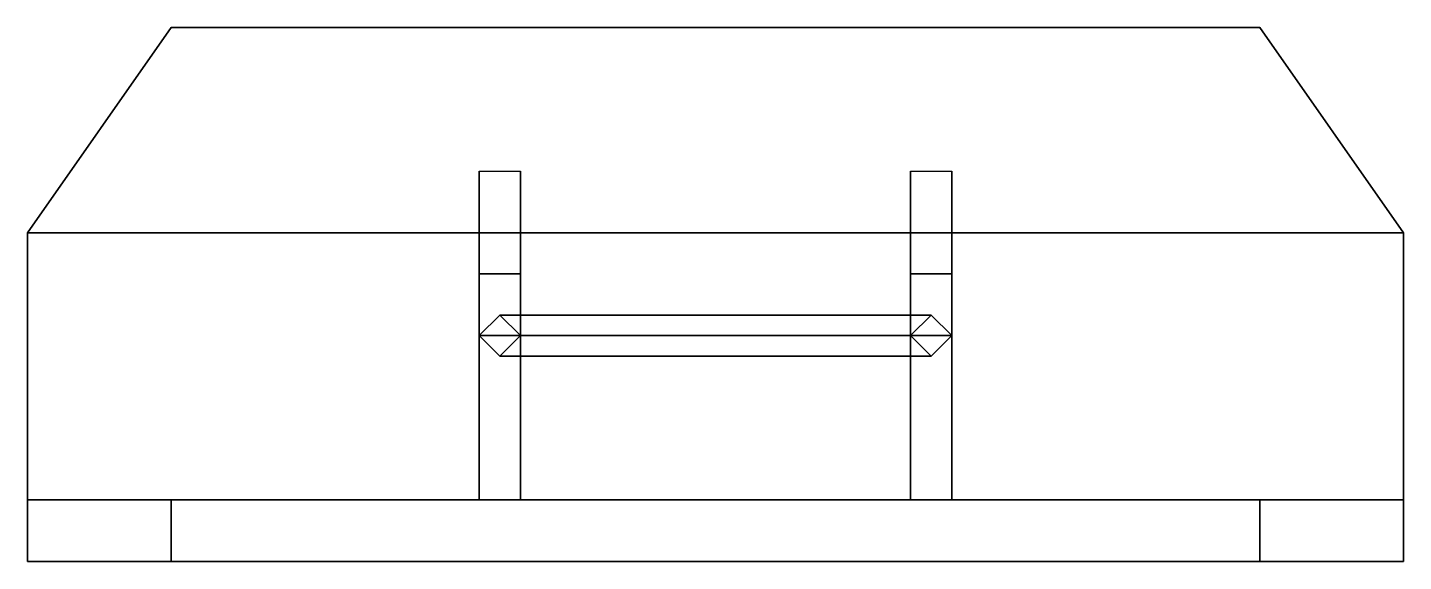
# Model space of a CAD drawing. Extents: x -0.335 to 0.335, y -0.03 to 0.23.
import ezdxf

# ---------------------------------------------------------------- set-up
doc = ezdxf.new("R2010")
doc.units = 0
doc.layers.add('SPADE', color=4, linetype='CONTINUOUS')

msp = doc.modelspace()

# ---------------------------------------------------------------- linework, layer by layer
at = {"layer": 'SPADE'}
for points in [[(0.265, 0.23), (0.335, 0.13), (-0.335, 0.13), (-0.265, 0.23)], [(-0.265, 0.23), (-0.335, 0.13), (-0.335, 0.13, 0.03), (-0.265, 0.23, 0.03)], [(-0.335, 0.13, 0.03), (0.335, 0.13, 0.03), (0.265, 0.23, 0.03), (-0.265, 0.23, 0.03)], [(-0.265, 0.23, 0.03), (0.265, 0.23, 0.03), (0.265, 0.23), (-0.265, 0.23)], [(0.265, 0.23, 0.03), (0.335, 0.13, 0.03), (0.335, 0.13), (0.265, 0.23)], [(-0.115, 0.11, -0.16), (-0.115, 0, -0.16), (-0.115, 0), (-0.115, 0.16)], [(-0.095, 0.16), (-0.095, 0.11, -0.16), (-0.115, 0.11, -0.16), (-0.115, 0.16)], [(-0.095, 0), (-0.095, 0, -0.16), (-0.095, 0.11, -0.16), (-0.095, 0.16)], [(0.095, 0.11, -0.16), (0.095, 0, -0.16), (0.095, 0), (0.095, 0.16)], [(0.115, 0.16), (0.115, 0.11, -0.16), (0.095, 0.11, -0.16), (0.095, 0.16)], [(0.115, 0), (0.115, 0, -0.16), (0.115, 0.11, -0.16), (0.115, 0.16)], [(0.335, 0.13), (0.335, 0), (-0.335, 0), (-0.335, 0.13)], [(-0.335, 0.13), (-0.335, 0), (-0.335, -0.03, 0.03), (-0.335, 0.13, 0.03)], [(-0.335, -0.03, 0.03), (0.335, -0.03, 0.03), (0.335, 0.13, 0.03), (-0.335, 0.13, 0.03)], [(-0.335, 0.13, 0.03), (0.335, 0.13, 0.03), (0.335, 0.13), (-0.335, 0.13)], [(-0.335, 0.13), (0.335, 0.13), (0.335, 0.13, 0.03), (-0.335, 0.13, 0.03)], [(0.335, 0.13, 0.03), (0.335, -0.03, 0.03), (0.335, 0), (0.335, 0.13)], [(-0.095, 0.11, -0.16), (-0.095, 0, -0.16), (-0.115, 0, -0.16), (-0.115, 0.11, -0.16)], [(0.115, 0.11, -0.16), (0.115, 0, -0.16), (0.095, 0, -0.16), (0.095, 0.11, -0.16)], [(-0.105, 0.09, 0.03), (-0.115, 0.08, 0.03), (-0.115, 0.08, 0.09), (-0.105, 0.09, 0.08)], [(-0.105, 0.09, 0.08), (-0.115, 0.08, 0.09), (0.115, 0.08, 0.09), (0.105, 0.09, 0.08)], [(-0.095, 0.08, 0.03), (-0.105, 0.09, 0.03), (-0.105, 0.09, 0.08), (-0.095, 0.08, 0.07)], [(-0.095, 0.08, 0.07), (-0.105, 0.09, 0.08), (0.105, 0.09, 0.08), (0.095, 0.08, 0.07)], [(0.105, 0.09, 0.03), (0.095, 0.08, 0.03), (0.095, 0.08, 0.07), (0.105, 0.09, 0.08)], [(0.115, 0.08, 0.03), (0.105, 0.09, 0.03), (0.105, 0.09, 0.08), (0.115, 0.08, 0.09)], [(-0.115, 0.08, 0.03), (-0.105, 0.07, 0.03), (-0.105, 0.07, 0.08), (-0.115, 0.08, 0.09)], [(-0.115, 0.08, 0.09), (-0.105, 0.07, 0.08), (0.105, 0.07, 0.08), (0.115, 0.08, 0.09)], [(-0.105, 0.07, 0.03), (-0.095, 0.08, 0.03), (-0.095, 0.08, 0.07), (-0.105, 0.07, 0.08)], [(-0.105, 0.07, 0.08), (-0.095, 0.08, 0.07), (0.095, 0.08, 0.07), (0.105, 0.07, 0.08)], [(0.095, 0.08, 0.03), (0.105, 0.07, 0.03), (0.105, 0.07, 0.08), (0.095, 0.08, 0.07)], [(0.105, 0.07, 0.03), (0.115, 0.08, 0.03), (0.115, 0.08, 0.09), (0.105, 0.07, 0.08)], [(-0.265, -0.03, -0.26), (-0.335, -0.03, -0.16), (-0.335, 0, -0.16), (-0.265, 0, -0.26)], [(-0.335, -0.03, -0.16), (0.335, -0.03, -0.16), (0.335, 0, -0.16), (-0.335, 0, -0.16)], [(-0.335, 0, -0.16), (0.335, 0, -0.16), (0.335, -0.03, -0.16), (-0.335, -0.03, -0.16)], [(-0.335, -0.03, -0.16), (-0.335, -0.03, 0.03), (-0.335, 0), (-0.335, 0, -0.16)], [(-0.335, 0, -0.16), (0.335, 0, -0.16), (0.265, 0, -0.26), (-0.265, 0, -0.26)], [(-0.335, 0), (0.335, 0), (0.335, 0, -0.16), (-0.335, 0, -0.16)], [(-0.265, 0, -0.26), (0.265, 0, -0.26), (0.265, -0.03, -0.26), (-0.265, -0.03, -0.26)], [(0.265, 0, -0.26), (0.335, 0, -0.16), (0.335, -0.03, -0.16), (0.265, -0.03, -0.26)], [(0.335, 0, -0.16), (0.335, 0), (0.335, -0.03, 0.03), (0.335, -0.03, -0.16)], [(0.265, -0.03, -0.26), (0.335, -0.03, -0.16), (-0.335, -0.03, -0.16), (-0.265, -0.03, -0.26)], [(0.335, -0.03, -0.16), (0.335, -0.03, 0.03), (-0.335, -0.03, 0.03), (-0.335, -0.03, -0.16)]]:
    msp.add_3dface(points, dxfattribs=at)

doc.saveas('drawing.dxf')
